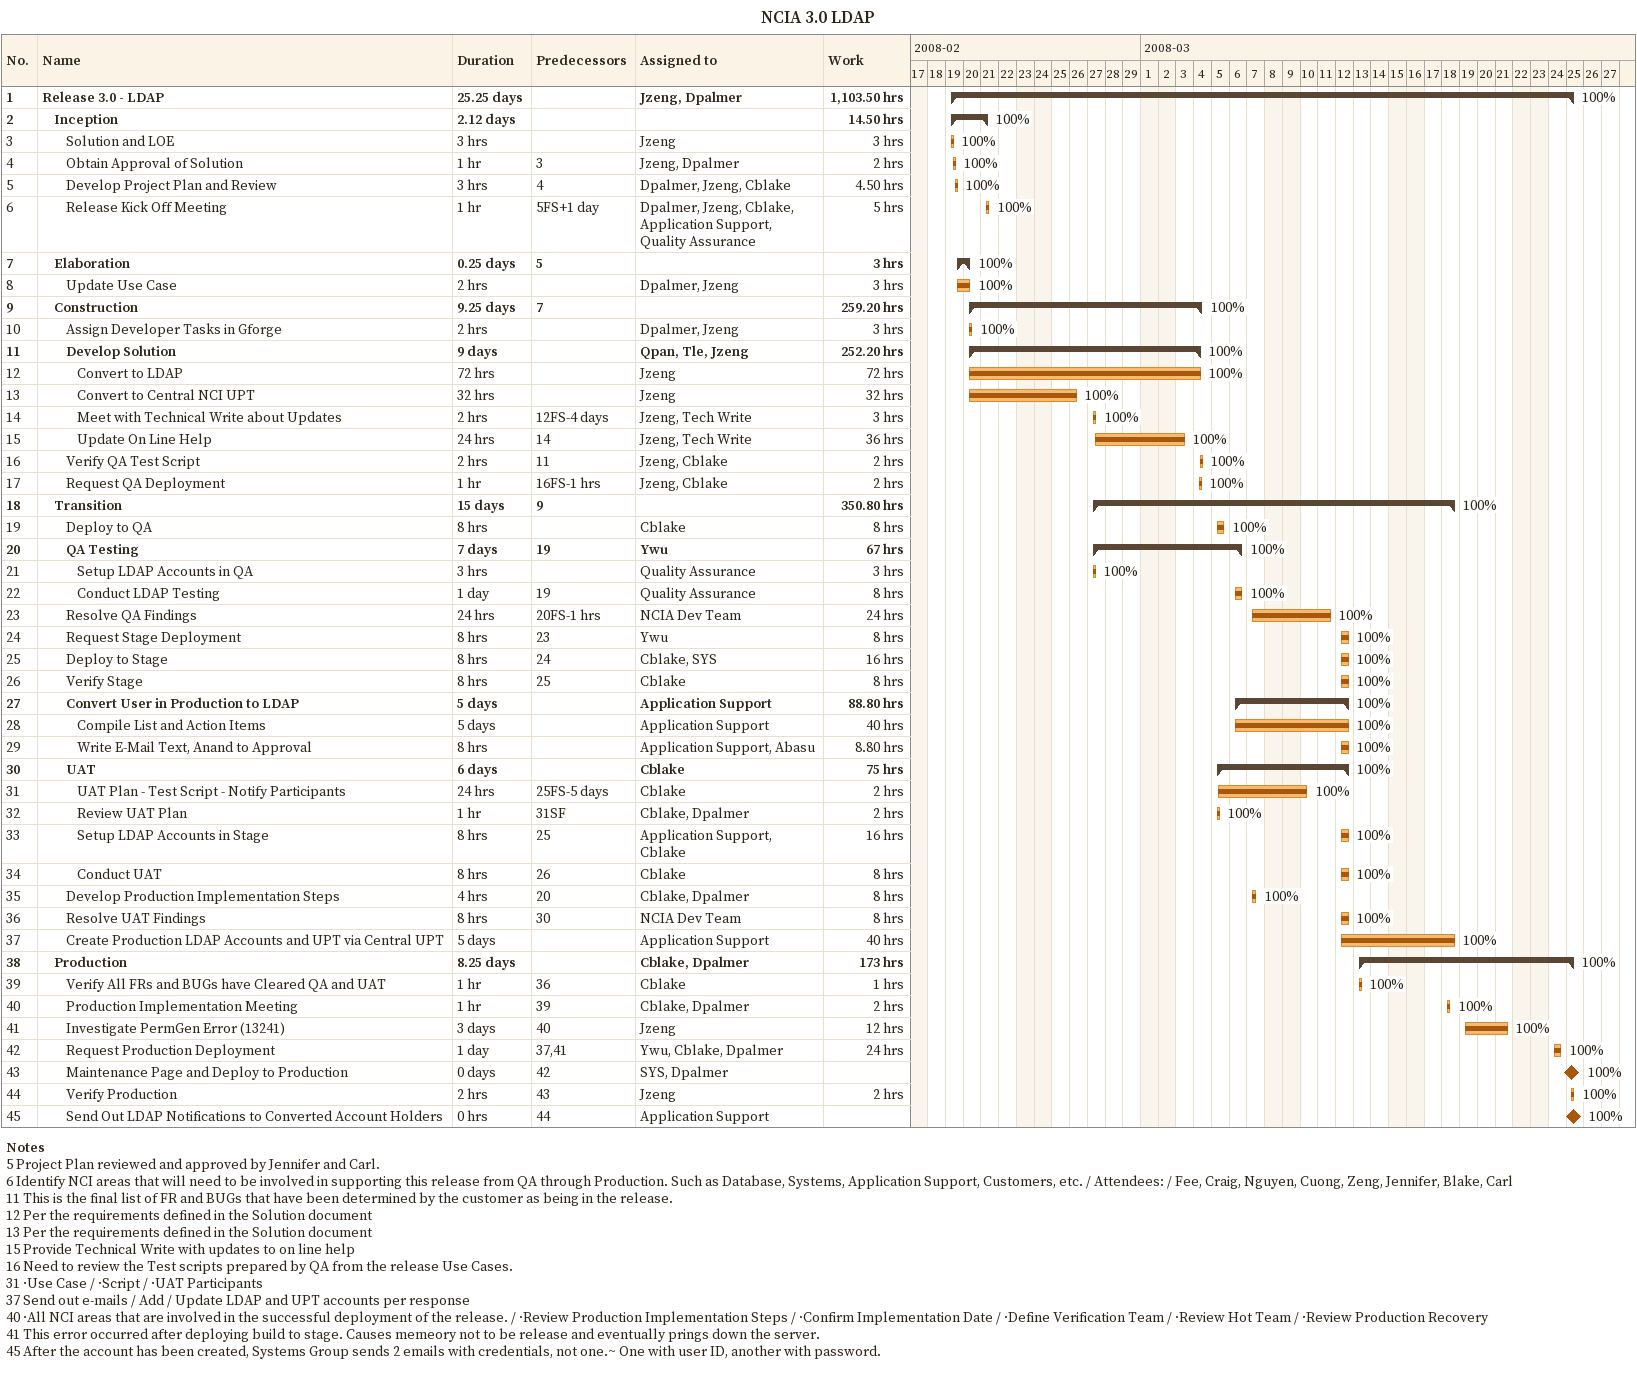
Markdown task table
NCIA 3.0 LDAP

| ID | Level | Task | Duration | Start | Finish | Predecessors | Resources | % complete | Work (h) |
|---|---|---|---|---|---|---|---|---|---|
| 1 | 1 | **Release 3.0 - LDAP** | 25.25d | 2008-02-19 | 2008-03-25 |  | Jzeng, Dpalmer | 100 | 1103.50 |
| 2 | 2 | **Inception** | 2.12d | 2008-02-19 | 2008-02-21 |  |  | 100 | 14.50 |
| 3 | 3 | Solution and LOE | 3h | 2008-02-19 | 2008-02-19 |  | Jzeng | 100 | 3 |
| 4 | 3 | Obtain Approval of Solution | 1h | 2008-02-19 | 2008-02-19 | 3 | Jzeng, Dpalmer | 100 | 2 |
| 5 | 3 | Develop Project Plan and Review | 3h | 2008-02-19 | 2008-02-19 | 4 | Dpalmer, Jzeng, Cblake | 100 | 4.50 |
| 6 | 3 | Release Kick Off Meeting | 1h | 2008-02-21 | 2008-02-21 | 5FS+1d | Dpalmer, Jzeng, Cblake, Application Support, Quality Assurance | 100 | 5 |
| 7 | 2 | **Elaboration** | 0.25d | 2008-02-19 | 2008-02-20 | 5 |  | 100 | 3 |
| 8 | 3 | Update Use Case | 2h | 2008-02-19 | 2008-02-20 |  | Dpalmer, Jzeng | 100 | 3 |
| 9 | 2 | **Construction** | 9.25d | 2008-02-20 | 2008-03-04 | 7 |  | 100 | 259.20 |
| 10 | 3 | Assign Developer Tasks in Gforge | 2h | 2008-02-20 | 2008-02-20 |  | Dpalmer, Jzeng | 100 | 3 |
| 11 | 3 | **Develop Solution** | 9d | 2008-02-20 | 2008-03-04 |  | Qpan, Tle, Jzeng | 100 | 252.20 |
| 12 | 4 | Convert to LDAP | 72h | 2008-02-20 | 2008-03-04 |  | Jzeng | 100 | 72 |
| 13 | 4 | Convert to Central NCI UPT | 32h | 2008-02-20 | 2008-02-26 |  | Jzeng | 100 | 32 |
| 14 | 4 | Meet with Technical Write about Updates | 2h | 2008-02-27 | 2008-02-27 | 12FS-4d | Jzeng, Tech Write | 100 | 3 |
| 15 | 4 | Update On Line Help | 24h | 2008-02-27 | 2008-03-03 | 14 | Jzeng, Tech Write | 100 | 36 |
| 16 | 3 | Verify QA Test Script | 2h | 2008-03-04 | 2008-03-04 | 11 | Jzeng, Cblake | 100 | 2 |
| 17 | 3 | Request QA Deployment | 1h | 2008-03-04 | 2008-03-04 | 16FS-1h | Jzeng, Cblake | 100 | 2 |
| 18 | 2 | **Transition** | 15d | 2008-02-27 | 2008-03-18 | 9 |  | 100 | 350.80 |
| 19 | 3 | Deploy to QA | 8h | 2008-03-05 | 2008-03-05 |  | Cblake | 100 | 8 |
| 20 | 3 | **QA Testing** | 7d | 2008-02-27 | 2008-03-06 | 19 | Ywu | 100 | 67 |
| 21 | 4 | Setup LDAP Accounts in QA | 3h | 2008-02-27 | 2008-02-27 |  | Quality Assurance | 100 | 3 |
| 22 | 4 | Conduct LDAP Testing | 1d | 2008-03-06 | 2008-03-06 | 19 | Quality Assurance | 100 | 8 |
| 23 | 3 | Resolve QA Findings | 24h | 2008-03-07 | 2008-03-11 | 20FS-1h | NCIA Dev Team | 100 | 24 |
| 24 | 3 | Request Stage Deployment | 8h | 2008-03-12 | 2008-03-12 | 23 | Ywu | 100 | 8 |
| 25 | 3 | Deploy to Stage | 8h | 2008-03-12 | 2008-03-12 | 24 | Cblake, SYS | 100 | 16 |
| 26 | 3 | Verify Stage | 8h | 2008-03-12 | 2008-03-12 | 25 | Cblake | 100 | 8 |
| 27 | 3 | **Convert User in Production to LDAP** | 5d | 2008-03-06 | 2008-03-12 |  | Application Support | 100 | 88.80 |
| 28 | 4 | Compile List and Action Items | 5d | 2008-03-06 | 2008-03-12 |  | Application Support | 100 | 40 |
| 29 | 4 | Write E-Mail Text, Anand to Approval | 8h | 2008-03-12 | 2008-03-12 |  | Application Support, Abasu | 100 | 8.80 |
| 30 | 3 | **UAT** | 6d | 2008-03-05 | 2008-03-12 |  | Cblake | 100 | 75 |
| 31 | 4 | UAT Plan - Test Script - Notify Participants | 24h | 2008-03-05 | 2008-03-10 | 25FS-5d | Cblake | 100 | 2 |
| 32 | 4 | Review UAT Plan | 1h | 2008-03-05 | 2008-03-05 | 31SF | Cblake, Dpalmer | 100 | 2 |
| 33 | 4 | Setup LDAP Accounts in Stage | 8h | 2008-03-12 | 2008-03-12 | 25 | Application Support, Cblake | 100 | 16 |
| 34 | 4 | Conduct UAT | 8h | 2008-03-12 | 2008-03-12 | 26 | Cblake | 100 | 8 |
| 35 | 3 | Develop Production Implementation Steps | 4h | 2008-03-07 | 2008-03-07 | 20 | Cblake, Dpalmer | 100 | 8 |
| 36 | 3 | Resolve UAT Findings | 8h | 2008-03-12 | 2008-03-12 | 30 | NCIA Dev Team | 100 | 8 |
| 37 | 3 | Create Production LDAP Accounts and UPT via Central UPT | 5d | 2008-03-12 | 2008-03-18 |  | Application Support | 100 | 40 |
| 38 | 2 | **Production** | 8.25d | 2008-03-13 | 2008-03-25 |  | Cblake, Dpalmer | 100 | 173 |
| 39 | 3 | Verify All FRs and BUGs have Cleared QA and UAT | 1h | 2008-03-13 | 2008-03-13 | 36 | Cblake | 100 | 1 |
| 40 | 3 | Production Implementation Meeting | 1h | 2008-03-18 | 2008-03-18 | 39 | Cblake, Dpalmer | 100 | 2 |
| 41 | 3 | Investigate PermGen Error (13241) | 3d | 2008-03-19 | 2008-03-21 | 40 | Jzeng | 100 | 12 |
| 42 | 3 | Request Production Deployment | 1d | 2008-03-24 | 2008-03-24 | 37, 41 | Ywu, Cblake, Dpalmer | 100 | 24 |
| 43 | 3 | Maintenance Page and Deploy to Production | 0d | 2008-03-25 | 2008-03-25 | 42 | SYS, Dpalmer | 100 |  |
| 44 | 3 | Verify Production | 2h | 2008-03-25 | 2008-03-25 | 43 | Jzeng | 100 | 2 |
| 45 | 3 | Send Out LDAP Notifications to Converted Account Holders | 0h | 2008-03-25 | 2008-03-25 | 44 | Application Support | 100 |  |

Notes
- 5: Project Plan reviewed and approved by Jennifer and Carl.
- 6: Identify NCI areas that will need to be involved in supporting this release from QA through Production. Such as Database, Systems, Application Support, Customers, etc. / Attendees: / Fee, Craig, Nguyen, Cuong, Zeng, Jennifer, Blake, Carl
- 11: This is the final list of FR and BUGs that have been determined by the customer as being in the release.
- 12: Per the requirements defined in the Solution document
- 13: Per the requirements defined in the Solution document
- 15: Provide Technical Write with updates to on line help
- 16: Need to review the Test scripts prepared by QA from the release Use Cases.
- 31: ·Use Case / ·Script / ·UAT Participants
- 37: Send out e-mails / Add / Update LDAP and UPT accounts per response
- 40: ·All NCI areas that are involved in the successful deployment of the release. / ·Review Production Implementation Steps / ·Confirm Implementation Date / ·Define Verification Team / ·Review Hot Team / ·Review Production Recovery
- 41: This error occurred after deploying build to stage. Causes memeory not to be release and eventually prings down the server.
- 45: After the account has been created, Systems Group sends 2 emails with credentials, not one.~ One with user ID, another with password.
